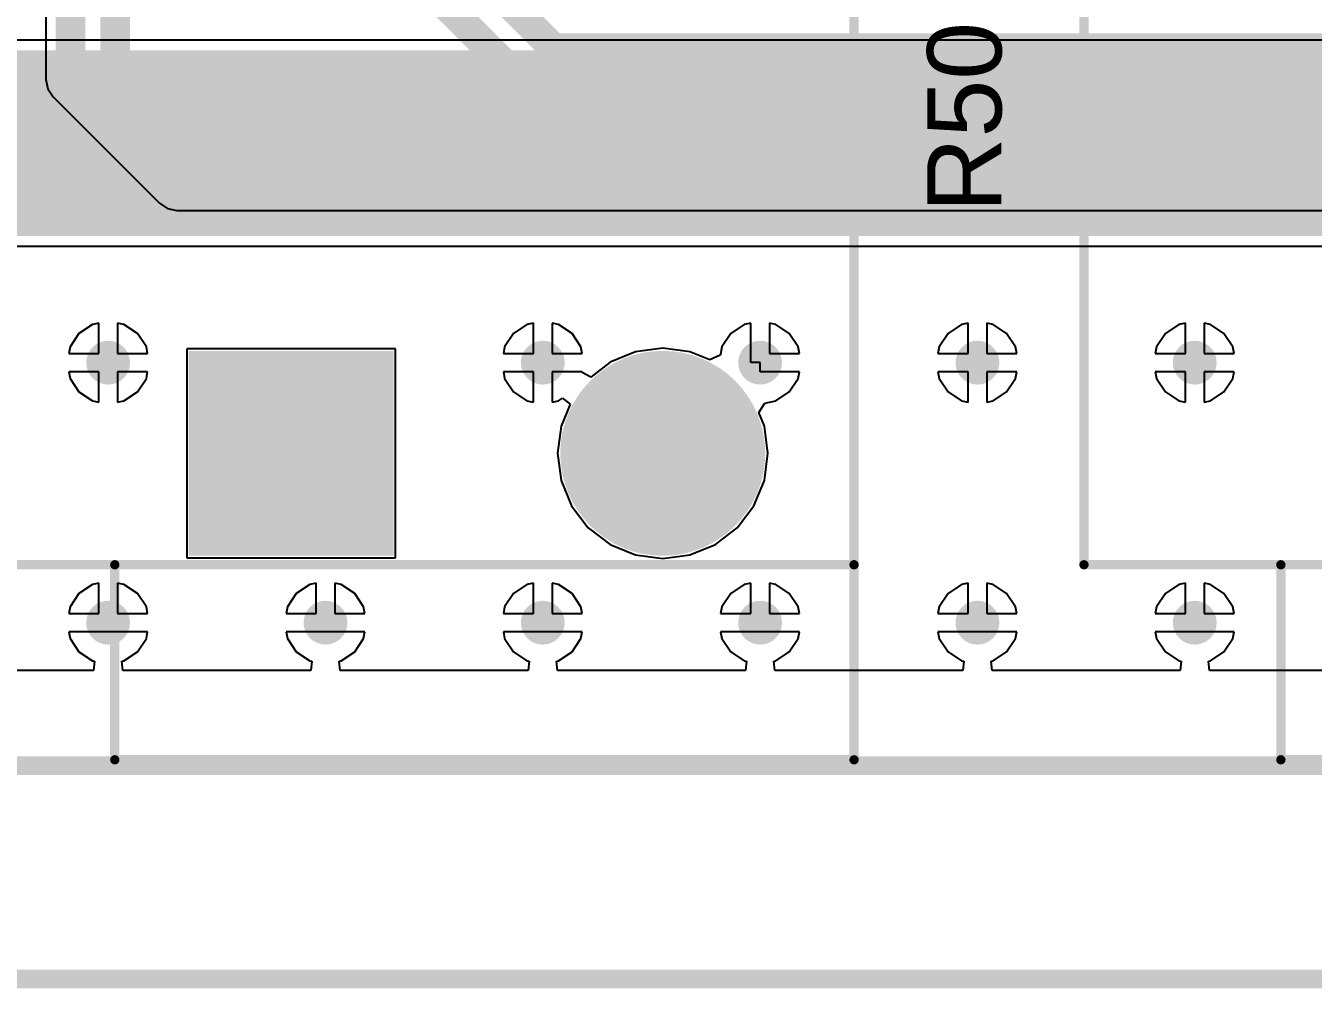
# Model space of a CAD drawing. Header units: millimetres. Extents: x -0.25 to 4.68, y -0.29 to 2.93.
# Drawn here: x 0.91 to 1.603, y -0.237 to 0.281 of the extents above; entities that cross this region are included whole.
import ezdxf

# ---------------------------------------------------------------- set-up
doc = ezdxf.new("R2010")
doc.units = ezdxf.units.MM
doc.header["$MEASUREMENT"] = 0
for name, color, linetype in [('BottomLayer', 5, 'Continuous'), ('BottomSolder', 6, 'Continuous'), ('Mechanical1', 6, 'Continuous'), ('Mechanical2', 216, 'Continuous'), ('MultiLayer', 9, 'Continuous'), ('PadHoleLayer', 156, 'Continuous'), ('TopLayer', 1, 'Continuous'), ('TopOverlay', 2, 'Continuous'), ('TopSolder', 216, 'Continuous'), ('ViaHoleLayer', 16, 'Continuous')]:
    doc.layers.add(name, color=color, linetype=linetype)
doc.styles.add('Arial', font='', dxfattribs={"height": 0.2})
doc.styles.get('Arial').set_extended_font_data('Arial')

# ---------------------------------------------------------------- blocks, each defined once
blk = doc.blocks.new('HA0200500000G_25')
at = {"layer": 'BottomLayer'}
blk.add_hatch(color=5, dxfattribs=at).paths.add_polyline_path([(-0.15118, -0.09882), (-0.04882, -0.09882), (-0.04882, -0.20118), (-0.15118, -0.20118)])
h = blk.add_hatch(color=5, dxfattribs=at)
edge = h.paths.add_edge_path()
edge.add_arc((0.1, -0.15), 0.05118, 0, 360)
at = {"layer": 'BottomSolder'}
blk.add_hatch(color=6, dxfattribs=at).paths.add_polyline_path([(-0.15518, -0.09482), (-0.04482, -0.09482), (-0.04482, -0.20518), (-0.15518, -0.20518)])
h = blk.add_hatch(color=6, dxfattribs=at)
edge = h.paths.add_edge_path()
edge.add_arc((0.1, -0.15), 0.05518, 0, 360)
at = {"layer": 'MultiLayer'}
blk.add_hatch(color=9, dxfattribs=at).paths.add_polyline_path([(-0.15118, -0.09882), (-0.04882, -0.09882), (-0.04882, -0.20118), (-0.15118, -0.20118)])
h = blk.add_hatch(color=9, dxfattribs=at)
edge = h.paths.add_edge_path()
edge.add_arc((0.1, -0.15), 0.05118, 0, 360)
at = {"layer": 'PadHoleLayer'}
h = blk.add_hatch(color=156, dxfattribs=at)
edge = h.paths.add_edge_path()
edge.add_arc((-0.1, -0.15), 0.02559, 0, 360)
h = blk.add_hatch(color=156, dxfattribs=at)
edge = h.paths.add_edge_path()
edge.add_arc((0.1, -0.15), 0.02559, 0, 360)
at = {"layer": 'TopLayer'}
blk.add_hatch(color=1, dxfattribs=at).paths.add_polyline_path([(-0.15118, -0.09882), (-0.04882, -0.09882), (-0.04882, -0.20118), (-0.15118, -0.20118)])
h = blk.add_hatch(color=1, dxfattribs=at)
edge = h.paths.add_edge_path()
edge.add_arc((0.1, -0.15), 0.05118, 0, 360)
at = {"layer": 'TopSolder'}
blk.add_hatch(color=216, dxfattribs=at).paths.add_polyline_path([(-0.15518, -0.09482), (-0.04482, -0.09482), (-0.04482, -0.20518), (-0.15518, -0.20518)])
h = blk.add_hatch(color=216, dxfattribs=at)
edge = h.paths.add_edge_path()
edge.add_arc((0.1, -0.15), 0.05518, 0, 360)
at = {"layer": 'TopOverlay', "const_width": 0.005}
for points in [[(0.203, -0.315), (0.203, 0.212)], [(-0.301, -0.21), (-0.195, -0.21)], [(-0.195, -0.21), (0.203, -0.21)], [(-0.195, -0.315), (-0.195, -0.21)], [(-0.195, -0.315), (0.203, -0.315)]]:
    blk.add_lwpolyline(points, dxfattribs=at)
at = {"layer": 'TopOverlay', "const_width": 0.0025}
for points in [[(-0.19625, -0.21, 1), (-0.19375, -0.21, 1)], [(-0.19625, -0.21, 1), (-0.19375, -0.21, 1)], [(-0.19625, -0.21, 1), (-0.19375, -0.21, 1)], [(0.20175, -0.21, 1), (0.20425, -0.21, 1)], [(-0.19625, -0.315, 1), (-0.19375, -0.315, 1)], [(-0.19625, -0.315, 1), (-0.19375, -0.315, 1)], [(0.20175, -0.315, 1), (0.20425, -0.315, 1)], [(0.20175, -0.315, 1), (0.20425, -0.315, 1)]]:
    blk.add_lwpolyline(points, format="xyb", close=True, dxfattribs=at)
blk = doc.blocks.new('HA0200500000G_26')
at = {"layer": 'TopOverlay', "const_width": 0.005}
for points in [[(-0.301, -0.21), (-0.301, 0.212)], [(-0.301, -0.21), (-0.195, -0.21)], [(-0.195, -0.21), (0.203, -0.21)], [(-0.195, -0.315), (-0.195, -0.21)], [(-0.195, -0.315), (0.203, -0.315)]]:
    blk.add_lwpolyline(points, dxfattribs=at)
at = {"layer": 'TopOverlay', "const_width": 0.0025}
for points in [[(-0.30225, -0.21, 1), (-0.29975, -0.21, 1)], [(-0.30225, -0.21, 1), (-0.29975, -0.21, 1)], [(-0.19625, -0.21, 1), (-0.19375, -0.21, 1)], [(-0.19625, -0.21, 1), (-0.19375, -0.21, 1)], [(-0.19625, -0.21, 1), (-0.19375, -0.21, 1)], [(-0.19625, -0.315, 1), (-0.19375, -0.315, 1)], [(-0.19625, -0.315, 1), (-0.19375, -0.315, 1)]]:
    blk.add_lwpolyline(points, format="xyb", close=True, dxfattribs=at)

msp = doc.modelspace()

# ---------------------------------------------------------------- hatches: boundary and pattern name
at = {"layer": 'BottomLayer'}
h = msp.add_hatch(color=5, dxfattribs=at)
edge = h.paths.add_edge_path()
edge.add_arc((0.95405, 0.09977), 0.01181, 0, 360)
h = msp.add_hatch(color=5, dxfattribs=at)
edge = h.paths.add_edge_path()
edge.add_arc((1.18805, 0.09977), 0.01181, 0, 360)
h = msp.add_hatch(color=5, dxfattribs=at)
edge = h.paths.add_edge_path()
edge.add_arc((1.30505, 0.09977), 0.01181, 0, 360)
h = msp.add_hatch(color=5, dxfattribs=at)
edge = h.paths.add_edge_path()
edge.add_arc((1.42205, 0.09977), 0.01181, 0, 360)
h = msp.add_hatch(color=5, dxfattribs=at)
edge = h.paths.add_edge_path()
edge.add_arc((1.53905, 0.09977), 0.01181, 0, 360)
h = msp.add_hatch(color=5, dxfattribs=at)
edge = h.paths.add_edge_path()
edge.add_arc((0.95405, -0.04023), 0.01181, 0, 360)
h = msp.add_hatch(color=5, dxfattribs=at)
edge = h.paths.add_edge_path()
edge.add_arc((1.07105, -0.04023), 0.01181, 0, 360)
h = msp.add_hatch(color=5, dxfattribs=at)
edge = h.paths.add_edge_path()
edge.add_arc((1.18805, -0.04023), 0.01181, 0, 360)
h = msp.add_hatch(color=5, dxfattribs=at)
edge = h.paths.add_edge_path()
edge.add_arc((1.30505, -0.04023), 0.01181, 0, 360)
h = msp.add_hatch(color=5, dxfattribs=at)
edge = h.paths.add_edge_path()
edge.add_arc((1.42205, -0.04023), 0.01181, 0, 360)
h = msp.add_hatch(color=5, dxfattribs=at)
edge = h.paths.add_edge_path()
edge.add_arc((1.53905, -0.04023), 0.01181, 0, 360)
at = {"layer": 'BottomSolder'}
h = msp.add_hatch(color=6, dxfattribs=at)
edge = h.paths.add_edge_path()
edge.add_arc((0.95405, 0.09977), 0.00591, 0, 360)
h = msp.add_hatch(color=6, dxfattribs=at)
edge = h.paths.add_edge_path()
edge.add_arc((1.18805, 0.09977), 0.00591, 0, 360)
h = msp.add_hatch(color=6, dxfattribs=at)
edge = h.paths.add_edge_path()
edge.add_arc((1.30505, 0.09977), 0.00591, 0, 360)
h = msp.add_hatch(color=6, dxfattribs=at)
edge = h.paths.add_edge_path()
edge.add_arc((1.42205, 0.09977), 0.00591, 0, 360)
h = msp.add_hatch(color=6, dxfattribs=at)
edge = h.paths.add_edge_path()
edge.add_arc((1.53905, 0.09977), 0.00591, 0, 360)
h = msp.add_hatch(color=6, dxfattribs=at)
edge = h.paths.add_edge_path()
edge.add_arc((0.95405, -0.04023), 0.00591, 0, 360)
h = msp.add_hatch(color=6, dxfattribs=at)
edge = h.paths.add_edge_path()
edge.add_arc((1.07105, -0.04023), 0.00591, 0, 360)
h = msp.add_hatch(color=6, dxfattribs=at)
edge = h.paths.add_edge_path()
edge.add_arc((1.18805, -0.04023), 0.00591, 0, 360)
h = msp.add_hatch(color=6, dxfattribs=at)
edge = h.paths.add_edge_path()
edge.add_arc((1.30505, -0.04023), 0.00591, 0, 360)
h = msp.add_hatch(color=6, dxfattribs=at)
edge = h.paths.add_edge_path()
edge.add_arc((1.42205, -0.04023), 0.00591, 0, 360)
h = msp.add_hatch(color=6, dxfattribs=at)
edge = h.paths.add_edge_path()
edge.add_arc((1.53905, -0.04023), 0.00591, 0, 360)
at = {"layer": 'TopLayer'}
h = msp.add_hatch(color=1, dxfattribs=at)
edge = h.paths.add_edge_path()
edge.add_arc((0.95405, 0.09977), 0.01181, 0, 360)
h = msp.add_hatch(color=1, dxfattribs=at)
edge = h.paths.add_edge_path()
edge.add_arc((1.18805, 0.09977), 0.01181, 0, 360)
h = msp.add_hatch(color=1, dxfattribs=at)
edge = h.paths.add_edge_path()
edge.add_arc((1.30505, 0.09977), 0.01181, 0, 360)
h = msp.add_hatch(color=1, dxfattribs=at)
edge = h.paths.add_edge_path()
edge.add_arc((1.42205, 0.09977), 0.01181, 0, 360)
h = msp.add_hatch(color=1, dxfattribs=at)
edge = h.paths.add_edge_path()
edge.add_arc((1.53905, 0.09977), 0.01181, 0, 360)
h = msp.add_hatch(color=1, dxfattribs=at)
edge = h.paths.add_edge_path()
edge.add_arc((0.95405, -0.04023), 0.01181, 0, 360)
h = msp.add_hatch(color=1, dxfattribs=at)
edge = h.paths.add_edge_path()
edge.add_arc((1.07105, -0.04023), 0.01181, 0, 360)
h = msp.add_hatch(color=1, dxfattribs=at)
edge = h.paths.add_edge_path()
edge.add_arc((1.18805, -0.04023), 0.01181, 0, 360)
h = msp.add_hatch(color=1, dxfattribs=at)
edge = h.paths.add_edge_path()
edge.add_arc((1.30505, -0.04023), 0.01181, 0, 360)
h = msp.add_hatch(color=1, dxfattribs=at)
edge = h.paths.add_edge_path()
edge.add_arc((1.42205, -0.04023), 0.01181, 0, 360)
h = msp.add_hatch(color=1, dxfattribs=at)
edge = h.paths.add_edge_path()
edge.add_arc((1.53905, -0.04023), 0.01181, 0, 360)
at = {"layer": 'TopSolder'}
h = msp.add_hatch(color=216, dxfattribs=at)
edge = h.paths.add_edge_path()
edge.add_arc((0.95405, 0.09977), 0.00591, 0, 360)
h = msp.add_hatch(color=216, dxfattribs=at)
edge = h.paths.add_edge_path()
edge.add_arc((1.18805, 0.09977), 0.00591, 0, 360)
h = msp.add_hatch(color=216, dxfattribs=at)
edge = h.paths.add_edge_path()
edge.add_arc((1.30505, 0.09977), 0.00591, 0, 360)
h = msp.add_hatch(color=216, dxfattribs=at)
edge = h.paths.add_edge_path()
edge.add_arc((1.42205, 0.09977), 0.00591, 0, 360)
h = msp.add_hatch(color=216, dxfattribs=at)
edge = h.paths.add_edge_path()
edge.add_arc((1.53905, 0.09977), 0.00591, 0, 360)
h = msp.add_hatch(color=216, dxfattribs=at)
edge = h.paths.add_edge_path()
edge.add_arc((0.95405, -0.04023), 0.00591, 0, 360)
h = msp.add_hatch(color=216, dxfattribs=at)
edge = h.paths.add_edge_path()
edge.add_arc((1.07105, -0.04023), 0.00591, 0, 360)
h = msp.add_hatch(color=216, dxfattribs=at)
edge = h.paths.add_edge_path()
edge.add_arc((1.18805, -0.04023), 0.00591, 0, 360)
h = msp.add_hatch(color=216, dxfattribs=at)
edge = h.paths.add_edge_path()
edge.add_arc((1.30505, -0.04023), 0.00591, 0, 360)
h = msp.add_hatch(color=216, dxfattribs=at)
edge = h.paths.add_edge_path()
edge.add_arc((1.42205, -0.04023), 0.00591, 0, 360)
h = msp.add_hatch(color=216, dxfattribs=at)
edge = h.paths.add_edge_path()
edge.add_arc((1.53905, -0.04023), 0.00591, 0, 360)
at = {"layer": 'ViaHoleLayer'}
h = msp.add_hatch(color=16, dxfattribs=at)
edge = h.paths.add_edge_path()
edge.add_arc((0.95405, 0.09977), 0.00591, 0, 360)
h = msp.add_hatch(color=16, dxfattribs=at)
edge = h.paths.add_edge_path()
edge.add_arc((1.18805, 0.09977), 0.00591, 0, 360)
h = msp.add_hatch(color=16, dxfattribs=at)
edge = h.paths.add_edge_path()
edge.add_arc((1.30505, 0.09977), 0.00591, 0, 360)
h = msp.add_hatch(color=16, dxfattribs=at)
edge = h.paths.add_edge_path()
edge.add_arc((1.42205, 0.09977), 0.00591, 0, 360)
h = msp.add_hatch(color=16, dxfattribs=at)
edge = h.paths.add_edge_path()
edge.add_arc((1.53905, 0.09977), 0.00591, 0, 360)
h = msp.add_hatch(color=16, dxfattribs=at)
edge = h.paths.add_edge_path()
edge.add_arc((0.95405, -0.04023), 0.00591, 0, 360)
h = msp.add_hatch(color=16, dxfattribs=at)
edge = h.paths.add_edge_path()
edge.add_arc((1.07105, -0.04023), 0.00591, 0, 360)
h = msp.add_hatch(color=16, dxfattribs=at)
edge = h.paths.add_edge_path()
edge.add_arc((1.18805, -0.04023), 0.00591, 0, 360)
h = msp.add_hatch(color=16, dxfattribs=at)
edge = h.paths.add_edge_path()
edge.add_arc((1.30505, -0.04023), 0.00591, 0, 360)
h = msp.add_hatch(color=16, dxfattribs=at)
edge = h.paths.add_edge_path()
edge.add_arc((1.42205, -0.04023), 0.00591, 0, 360)
h = msp.add_hatch(color=16, dxfattribs=at)
edge = h.paths.add_edge_path()
edge.add_arc((1.53905, -0.04023), 0.00591, 0, 360)

# ---------------------------------------------------------------- linework, layer by layer
at = {"layer": 'BottomLayer'}
for p, q in [((0.92057, 0.37689), (0.92057, 0.25218)), ((0.92057, 0.25218), (0.92158, 0.24711)), ((0.92158, 0.24711), (0.92445, 0.2428)), ((0.92445, 0.2428), (0.98168, 0.18558)), ((0.98168, 0.18558), (0.98598, 0.1827)), ((0.98598, 0.1827), (0.99105, 0.18169)), ((0.99105, 0.18169), (3.31382, 0.18169)), ((0.94554, 0.12032), (0.93833, 0.1155)), ((0.94905, 0.12101), (0.94554, 0.12032)), ((0.94905, 0.10477), (0.94905, 0.12101)), ((0.96256, 0.12032), (0.95905, 0.12101)), ((0.95905, 0.12101), (0.95905, 0.10477)), ((0.96978, 0.1155), (0.96256, 0.12032)), ((1.17954, 0.12032), (1.17233, 0.1155)), ((1.18305, 0.12101), (1.17954, 0.12032)), ((1.18305, 0.10477), (1.18305, 0.12101)), ((1.19656, 0.12032), (1.19305, 0.12101)), ((1.19305, 0.12101), (1.19305, 0.10477)), ((1.20378, 0.1155), (1.19656, 0.12032)), ((1.29654, 0.12032), (1.28933, 0.1155)), ((1.30005, 0.12101), (1.29654, 0.12032)), ((1.30005, 0.09977), (1.30005, 0.12101)), ((1.31356, 0.12032), (1.31005, 0.12101)), ((1.31005, 0.12101), (1.31005, 0.10477)), ((1.32078, 0.1155), (1.31356, 0.12032)), ((1.41354, 0.12032), (1.40633, 0.1155)), ((1.41705, 0.12101), (1.41354, 0.12032)), ((1.41705, 0.10477), (1.41705, 0.12101)), ((1.43056, 0.12032), (1.42705, 0.12101)), ((1.42705, 0.12101), (1.42705, 0.10477)), ((1.43778, 0.1155), (1.43056, 0.12032)), ((1.53054, 0.12032), (1.52333, 0.1155)), ((1.53405, 0.12101), (1.53054, 0.12032)), ((1.53405, 0.10477), (1.53405, 0.12101)), ((1.54756, 0.12032), (1.54405, 0.12101)), ((1.54405, 0.12101), (1.54405, 0.10477)), ((1.55478, 0.1155), (1.54756, 0.12032)), ((0.93833, 0.1155), (0.93351, 0.10828)), ((0.9746, 0.10828), (0.96978, 0.1155)), ((1.17233, 0.1155), (1.16751, 0.10828)), ((1.2086, 0.10828), (1.20378, 0.1155)), ((1.28933, 0.1155), (1.28451, 0.10828)), ((1.3256, 0.10828), (1.32078, 0.1155)), ((1.40633, 0.1155), (1.40151, 0.10828)), ((1.4426, 0.10828), (1.43778, 0.1155)), ((1.52333, 0.1155), (1.51851, 0.10828)), ((1.5596, 0.10828), (1.55478, 0.1155)), ((0.93351, 0.10828), (0.93281, 0.10477)), ((0.93281, 0.10477), (0.94905, 0.10477)), ((0.95905, 0.10477), (0.9753, 0.10477)), ((0.9753, 0.10477), (0.9746, 0.10828)), ((1.1088, 0.10713), (0.99644, 0.10713)), ((0.99644, 0.10713), (0.99644, -0.00523)), ((1.1088, -0.00523), (1.1088, 0.10713)), ((1.16751, 0.10828), (1.16681, 0.10477)), ((1.16681, 0.10477), (1.18305, 0.10477)), ((1.19305, 0.10477), (1.2093, 0.10477)), ((1.2093, 0.10477), (1.2086, 0.10828)), ((1.23796, 0.10568), (1.22429, 0.10002)), ((1.25262, 0.10761), (1.23796, 0.10568)), ((1.26729, 0.10568), (1.25262, 0.10761)), ((1.27801, 0.10124), (1.26729, 0.10568)), ((1.28367, 0.10408), (1.2835, 0.10381)), ((1.28451, 0.10828), (1.28367, 0.10408)), ((1.31005, 0.10477), (1.3263, 0.10477)), ((1.3263, 0.10477), (1.3256, 0.10828)), ((1.40151, 0.10828), (1.40081, 0.10477)), ((1.40081, 0.10477), (1.41705, 0.10477)), ((1.42705, 0.10477), (1.4433, 0.10477)), ((1.4433, 0.10477), (1.4426, 0.10828)), ((1.51851, 0.10828), (1.51781, 0.10477)), ((1.51781, 0.10477), (1.53405, 0.10477)), ((1.54405, 0.10477), (1.5603, 0.10477)), ((1.5603, 0.10477), (1.5596, 0.10828)), ((1.22429, 0.10002), (1.21385, 0.09201)), ((1.2835, 0.10381), (1.27801, 0.10124)), ((1.30505, 0.09977), (1.30005, 0.09977)), ((1.30505, 0.09477), (1.30505, 0.09977)), ((0.94905, 0.09477), (0.93281, 0.09477)), ((0.93281, 0.09477), (0.93351, 0.09126)), ((0.93351, 0.09126), (0.93833, 0.08405)), ((0.94905, 0.07853), (0.94905, 0.09477)), ((0.9753, 0.09477), (0.95905, 0.09477)), ((0.95905, 0.09477), (0.95905, 0.07853)), ((0.96978, 0.08405), (0.9746, 0.09126)), ((0.9746, 0.09126), (0.9753, 0.09477)), ((1.18305, 0.09477), (1.16681, 0.09477)), ((1.16681, 0.09477), (1.16751, 0.09126)), ((1.16751, 0.09126), (1.17233, 0.08405)), ((1.18305, 0.07853), (1.18305, 0.09477)), ((1.2093, 0.09477), (1.19305, 0.09477)), ((1.19305, 0.09477), (1.19305, 0.07853)), ((1.20925, 0.09454), (1.2093, 0.09477)), ((1.21385, 0.09201), (1.20925, 0.09454)), ((1.3263, 0.09477), (1.30505, 0.09477)), ((1.32078, 0.08405), (1.3256, 0.09126)), ((1.3256, 0.09126), (1.3263, 0.09477)), ((1.41705, 0.09477), (1.40081, 0.09477)), ((1.40081, 0.09477), (1.40151, 0.09126)), ((1.40151, 0.09126), (1.40633, 0.08405)), ((1.41705, 0.07853), (1.41705, 0.09477)), ((1.4433, 0.09477), (1.42705, 0.09477)), ((1.42705, 0.09477), (1.42705, 0.07853)), ((1.43778, 0.08405), (1.4426, 0.09126)), ((1.4426, 0.09126), (1.4433, 0.09477)), ((1.53405, 0.09477), (1.51781, 0.09477)), ((1.51781, 0.09477), (1.51851, 0.09126)), ((1.51851, 0.09126), (1.52333, 0.08405)), ((1.53405, 0.07853), (1.53405, 0.09477)), ((1.5603, 0.09477), (1.54405, 0.09477)), ((1.54405, 0.09477), (1.54405, 0.07853)), ((1.55478, 0.08405), (1.5596, 0.09126)), ((1.5596, 0.09126), (1.5603, 0.09477)), ((0.93833, 0.08405), (0.94554, 0.07923)), ((0.96256, 0.07923), (0.96978, 0.08405)), ((1.17233, 0.08405), (1.17954, 0.07923)), ((1.31356, 0.07923), (1.32078, 0.08405)), ((1.40633, 0.08405), (1.41354, 0.07923)), ((1.43056, 0.07923), (1.43778, 0.08405)), ((1.52333, 0.08405), (1.53054, 0.07923)), ((1.54756, 0.07923), (1.55478, 0.08405)), ((0.94554, 0.07923), (0.94905, 0.07853)), ((0.95905, 0.07853), (0.96256, 0.07923)), ((1.17954, 0.07923), (1.18305, 0.07853)), ((1.19305, 0.07853), (1.19656, 0.07923)), ((1.19656, 0.07923), (1.19871, 0.08066)), ((1.20275, 0.07734), (1.19789, 0.06561)), ((1.19871, 0.08066), (1.20275, 0.07734)), ((1.30431, 0.07297), (1.30762, 0.07804)), ((1.30762, 0.07804), (1.31356, 0.07923)), ((1.41354, 0.07923), (1.41705, 0.07853)), ((1.42705, 0.07853), (1.43056, 0.07923)), ((1.53054, 0.07923), (1.53405, 0.07853)), ((1.54405, 0.07853), (1.54756, 0.07923)), ((1.30736, 0.06561), (1.30431, 0.07297)), ((1.19789, 0.06561), (1.19596, 0.05095)), ((1.30929, 0.05095), (1.30736, 0.06561)), ((1.19596, 0.05095), (1.19789, 0.03628)), ((1.30736, 0.03628), (1.30929, 0.05095)), ((1.19789, 0.03628), (1.20355, 0.02262)), ((1.3017, 0.02262), (1.30736, 0.03628)), ((1.20355, 0.02262), (1.21255, 0.01088)), ((1.29269, 0.01088), (1.3017, 0.02262)), ((1.21255, 0.01088), (1.22429, 0.00187)), ((1.28096, 0.00187), (1.29269, 0.01088)), ((1.22429, 0.00187), (1.23796, -0.00379)), ((1.26729, -0.00379), (1.28096, 0.00187)), ((0.99644, -0.00523), (1.1088, -0.00523)), ((1.23796, -0.00379), (1.25262, -0.00572)), ((1.25262, -0.00572), (1.26729, -0.00379)), ((0.94554, -0.01968), (0.93833, -0.0245)), ((0.94905, -0.01899), (0.94554, -0.01968)), ((0.94905, -0.03523), (0.94905, -0.01899)), ((0.96256, -0.01968), (0.95905, -0.01899)), ((0.95905, -0.01899), (0.95905, -0.03523)), ((0.96978, -0.0245), (0.96256, -0.01968)), ((1.06254, -0.01968), (1.05533, -0.0245)), ((1.06605, -0.01899), (1.06254, -0.01968)), ((1.06605, -0.03523), (1.06605, -0.01899)), ((1.07956, -0.01968), (1.07605, -0.01899)), ((1.07605, -0.01899), (1.07605, -0.03523)), ((1.08678, -0.0245), (1.07956, -0.01968)), ((1.17954, -0.01968), (1.17233, -0.0245)), ((1.18305, -0.01899), (1.17954, -0.01968)), ((1.18305, -0.03523), (1.18305, -0.01899)), ((1.19656, -0.01968), (1.19305, -0.01899)), ((1.19305, -0.01899), (1.19305, -0.03523)), ((1.20378, -0.0245), (1.19656, -0.01968)), ((1.29654, -0.01968), (1.28933, -0.0245)), ((1.30005, -0.01899), (1.29654, -0.01968)), ((1.30005, -0.03523), (1.30005, -0.01899)), ((1.31356, -0.01968), (1.31005, -0.01899)), ((1.31005, -0.01899), (1.31005, -0.03523)), ((1.32078, -0.0245), (1.31356, -0.01968)), ((1.41354, -0.01968), (1.40633, -0.0245)), ((1.41705, -0.01899), (1.41354, -0.01968)), ((1.41705, -0.03523), (1.41705, -0.01899)), ((1.43056, -0.01968), (1.42705, -0.01899)), ((1.42705, -0.01899), (1.42705, -0.03523)), ((1.43778, -0.0245), (1.43056, -0.01968)), ((1.53054, -0.01968), (1.52333, -0.0245)), ((1.53405, -0.01899), (1.53054, -0.01968)), ((1.53405, -0.03523), (1.53405, -0.01899)), ((1.54756, -0.01968), (1.54405, -0.01899)), ((1.54405, -0.01899), (1.54405, -0.03523)), ((1.55478, -0.0245), (1.54756, -0.01968)), ((0.93833, -0.0245), (0.93351, -0.03172)), ((0.9746, -0.03172), (0.96978, -0.0245)), ((1.05533, -0.0245), (1.05051, -0.03172)), ((1.0916, -0.03172), (1.08678, -0.0245)), ((1.17233, -0.0245), (1.16751, -0.03172)), ((1.2086, -0.03172), (1.20378, -0.0245)), ((1.28933, -0.0245), (1.28451, -0.03172)), ((1.3256, -0.03172), (1.32078, -0.0245)), ((1.40633, -0.0245), (1.40151, -0.03172)), ((1.4426, -0.03172), (1.43778, -0.0245)), ((1.52333, -0.0245), (1.51851, -0.03172)), ((1.5596, -0.03172), (1.55478, -0.0245)), ((0.93351, -0.03172), (0.93281, -0.03523)), ((0.9753, -0.03523), (0.9746, -0.03172)), ((1.05051, -0.03172), (1.04981, -0.03523)), ((1.0923, -0.03523), (1.0916, -0.03172)), ((1.16751, -0.03172), (1.16681, -0.03523)), ((1.2093, -0.03523), (1.2086, -0.03172)), ((1.28451, -0.03172), (1.28381, -0.03523)), ((1.3263, -0.03523), (1.3256, -0.03172)), ((1.40151, -0.03172), (1.40081, -0.03523)), ((1.4433, -0.03523), (1.4426, -0.03172)), ((1.51851, -0.03172), (1.51781, -0.03523)), ((1.5603, -0.03523), (1.5596, -0.03172)), ((0.93281, -0.03523), (0.94905, -0.03523)), ((0.95905, -0.03523), (0.9753, -0.03523)), ((1.04981, -0.03523), (1.06605, -0.03523)), ((1.07605, -0.03523), (1.0923, -0.03523)), ((1.16681, -0.03523), (1.18305, -0.03523)), ((1.19305, -0.03523), (1.2093, -0.03523)), ((1.28381, -0.03523), (1.30005, -0.03523)), ((1.31005, -0.03523), (1.3263, -0.03523)), ((1.40081, -0.03523), (1.41705, -0.03523)), ((1.42705, -0.03523), (1.4433, -0.03523)), ((1.51781, -0.03523), (1.53405, -0.03523)), ((1.54405, -0.03523), (1.5603, -0.03523)), ((0.9753, -0.04523), (0.93281, -0.04523)), ((0.93281, -0.04523), (0.93351, -0.04874)), ((0.9746, -0.04874), (0.9753, -0.04523)), ((1.0923, -0.04523), (1.04981, -0.04523)), ((1.04981, -0.04523), (1.05051, -0.04874)), ((1.0916, -0.04874), (1.0923, -0.04523)), ((1.2093, -0.04523), (1.16681, -0.04523)), ((1.16681, -0.04523), (1.16751, -0.04874)), ((1.2086, -0.04874), (1.2093, -0.04523)), ((1.3263, -0.04523), (1.28381, -0.04523)), ((1.28381, -0.04523), (1.28451, -0.04874)), ((1.3256, -0.04874), (1.3263, -0.04523)), ((1.4433, -0.04523), (1.40081, -0.04523)), ((1.40081, -0.04523), (1.40151, -0.04874)), ((1.4426, -0.04874), (1.4433, -0.04523)), ((1.5603, -0.04523), (1.51781, -0.04523)), ((1.51781, -0.04523), (1.51851, -0.04874)), ((1.5596, -0.04874), (1.5603, -0.04523)), ((0.93351, -0.04874), (0.93833, -0.05595)), ((0.96978, -0.05595), (0.9746, -0.04874)), ((1.05051, -0.04874), (1.05533, -0.05595)), ((1.08678, -0.05595), (1.0916, -0.04874)), ((1.16751, -0.04874), (1.17233, -0.05595)), ((1.20378, -0.05595), (1.2086, -0.04874)), ((1.28451, -0.04874), (1.28933, -0.05595)), ((1.32078, -0.05595), (1.3256, -0.04874)), ((1.40151, -0.04874), (1.40633, -0.05595)), ((1.43778, -0.05595), (1.4426, -0.04874)), ((1.51851, -0.04874), (1.52333, -0.05595)), ((1.55478, -0.05595), (1.5596, -0.04874)), ((0.93833, -0.05595), (0.94554, -0.06077)), ((0.94554, -0.06077), (0.94668, -0.061)), ((0.94668, -0.061), (0.94619, -0.066)), ((0.96143, -0.061), (0.96256, -0.06077)), ((0.96192, -0.066), (0.96143, -0.061)), ((0.96256, -0.06077), (0.96978, -0.05595)), ((1.05533, -0.05595), (1.06254, -0.06077)), ((1.06254, -0.06077), (1.06368, -0.061)), ((1.06368, -0.061), (1.06319, -0.066)), ((1.07843, -0.061), (1.07956, -0.06077)), ((1.07892, -0.066), (1.07843, -0.061)), ((1.07956, -0.06077), (1.08678, -0.05595)), ((1.17233, -0.05595), (1.17954, -0.06077)), ((1.17954, -0.06077), (1.18068, -0.061)), ((1.18068, -0.061), (1.18019, -0.066)), ((1.19543, -0.061), (1.19656, -0.06077)), ((1.19592, -0.066), (1.19543, -0.061)), ((1.19656, -0.06077), (1.20378, -0.05595)), ((1.28933, -0.05595), (1.29654, -0.06077)), ((1.29654, -0.06077), (1.29768, -0.061)), ((1.29768, -0.061), (1.29719, -0.066)), ((1.31243, -0.061), (1.31356, -0.06077)), ((1.31292, -0.066), (1.31243, -0.061)), ((1.31356, -0.06077), (1.32078, -0.05595)), ((1.40633, -0.05595), (1.41354, -0.06077)), ((1.41354, -0.06077), (1.41468, -0.061)), ((1.41468, -0.061), (1.41419, -0.066)), ((1.42943, -0.061), (1.43056, -0.06077)), ((1.42992, -0.066), (1.42943, -0.061)), ((1.43056, -0.06077), (1.43778, -0.05595)), ((1.52333, -0.05595), (1.53054, -0.06077)), ((1.53054, -0.06077), (1.53168, -0.061)), ((1.53168, -0.061), (1.53119, -0.066)), ((1.54643, -0.061), (1.54756, -0.06077)), ((1.54692, -0.066), (1.54643, -0.061)), ((1.54756, -0.06077), (1.55478, -0.05595)), ((0.94619, -0.066), (0.84492, -0.066)), ((1.06319, -0.066), (0.96192, -0.066)), ((1.18019, -0.066), (1.07892, -0.066)), ((1.29719, -0.066), (1.19592, -0.066)), ((1.41419, -0.066), (1.31292, -0.066)), ((1.53119, -0.066), (1.42992, -0.066)), ((1.64819, -0.066), (1.54692, -0.066))]:
    msp.add_line(p, q, dxfattribs=at)
at = {"layer": 'BottomLayer', "const_width": 0.016}
for points in [[(0.93382, 0.25218), (0.93382, 0.37689)], [(0.95782, 0.26318), (0.95782, 0.36695)], [(1.122, 0.341), (1.194, 0.269)], [(1.12946, 0.29846), (1.18491, 0.243)], [(0.95782, 0.26318), (1.00205, 0.21895)], [(1.194, 0.269), (3.19687, 0.269)], [(0.93382, 0.25218), (0.99105, 0.19495)], [(1.18491, 0.243), (3.21687, 0.243)], [(1.00205, 0.21895), (3.29795, 0.21895)], [(0.99105, 0.19495), (3.31382, 0.19495)]]:
    msp.add_lwpolyline(points, dxfattribs=at)
at = {"layer": 'BottomLayer', "const_width": 0.008}
for points in [[(0.95382, 0.26318, 1), (0.96182, 0.26318, 1)], [(0.95382, 0.26318, 1), (0.96182, 0.26318, 1)], [(1.19, 0.269, 1), (1.198, 0.269, 1)], [(1.19, 0.269, 1), (1.198, 0.269, 1)], [(0.92982, 0.25218, 1), (0.93782, 0.25218, 1)], [(0.92982, 0.25218, 1), (0.93782, 0.25218, 1)], [(1.18091, 0.243, 1), (1.18891, 0.243, 1)], [(1.18091, 0.243, 1), (1.18891, 0.243, 1)], [(0.99805, 0.21895, 1), (1.00605, 0.21895, 1)], [(0.99805, 0.21895, 1), (1.00605, 0.21895, 1)], [(0.98705, 0.19495, 1), (0.99505, 0.19495, 1)], [(0.98705, 0.19495, 1), (0.99505, 0.19495, 1)]]:
    msp.add_lwpolyline(points, format="xyb", close=True, dxfattribs=at)
at = {"layer": 'Mechanical1', "const_width": 0.01}
msp.add_lwpolyline([(-0.13518, -0.23205), (1.93911, -0.23205)], dxfattribs=at)
at = {"layer": 'Mechanical2', "const_width": 0.01}
msp.add_lwpolyline([(-0.13518, -0.11718), (4.60723, -0.11718)], dxfattribs=at)
at = {"layer": 'TopLayer'}
for p, q in [((4.43659, 0.27342), (0.5878, 0.27342)), ((0.56482, 0.16247), (4.43705, 0.16247)), ((0.94554, 0.12032), (0.93833, 0.1155)), ((0.94905, 0.12101), (0.94554, 0.12032)), ((0.94905, 0.10477), (0.94905, 0.12101)), ((0.96256, 0.12032), (0.95905, 0.12101)), ((0.95905, 0.12101), (0.95905, 0.10477)), ((0.96978, 0.1155), (0.96256, 0.12032)), ((1.17954, 0.12032), (1.17233, 0.1155)), ((1.18305, 0.12101), (1.17954, 0.12032)), ((1.18305, 0.10477), (1.18305, 0.12101)), ((1.19656, 0.12032), (1.19305, 0.12101)), ((1.19305, 0.12101), (1.19305, 0.10477)), ((1.20378, 0.1155), (1.19656, 0.12032)), ((1.29654, 0.12032), (1.28933, 0.1155)), ((1.30005, 0.12101), (1.29654, 0.12032)), ((1.30005, 0.09977), (1.30005, 0.12101)), ((1.31356, 0.12032), (1.31005, 0.12101)), ((1.31005, 0.12101), (1.31005, 0.10477)), ((1.32078, 0.1155), (1.31356, 0.12032)), ((1.41354, 0.12032), (1.40633, 0.1155)), ((1.41705, 0.12101), (1.41354, 0.12032)), ((1.41705, 0.10477), (1.41705, 0.12101)), ((1.43056, 0.12032), (1.42705, 0.12101)), ((1.42705, 0.12101), (1.42705, 0.10477)), ((1.43778, 0.1155), (1.43056, 0.12032)), ((1.53054, 0.12032), (1.52333, 0.1155)), ((1.53405, 0.12101), (1.53054, 0.12032)), ((1.53405, 0.10477), (1.53405, 0.12101)), ((1.54756, 0.12032), (1.54405, 0.12101)), ((1.54405, 0.12101), (1.54405, 0.10477)), ((1.55478, 0.1155), (1.54756, 0.12032)), ((0.93833, 0.1155), (0.93351, 0.10828)), ((0.9746, 0.10828), (0.96978, 0.1155)), ((1.17233, 0.1155), (1.16751, 0.10828)), ((1.2086, 0.10828), (1.20378, 0.1155)), ((1.28933, 0.1155), (1.28451, 0.10828)), ((1.3256, 0.10828), (1.32078, 0.1155)), ((1.40633, 0.1155), (1.40151, 0.10828)), ((1.4426, 0.10828), (1.43778, 0.1155)), ((1.52333, 0.1155), (1.51851, 0.10828)), ((1.5596, 0.10828), (1.55478, 0.1155)), ((0.93351, 0.10828), (0.93281, 0.10477)), ((0.93281, 0.10477), (0.94905, 0.10477)), ((0.95905, 0.10477), (0.9753, 0.10477)), ((0.9753, 0.10477), (0.9746, 0.10828)), ((1.1088, 0.10713), (0.99644, 0.10713)), ((0.99644, 0.10713), (0.99644, -0.00523)), ((1.1088, -0.00523), (1.1088, 0.10713)), ((1.16751, 0.10828), (1.16681, 0.10477)), ((1.16681, 0.10477), (1.18305, 0.10477)), ((1.19305, 0.10477), (1.2093, 0.10477)), ((1.2093, 0.10477), (1.2086, 0.10828)), ((1.23796, 0.10568), (1.22429, 0.10002)), ((1.25262, 0.10761), (1.23796, 0.10568)), ((1.26729, 0.10568), (1.25262, 0.10761)), ((1.27801, 0.10124), (1.26729, 0.10568)), ((1.28367, 0.10408), (1.2835, 0.10381)), ((1.28451, 0.10828), (1.28367, 0.10408)), ((1.31005, 0.10477), (1.3263, 0.10477)), ((1.3263, 0.10477), (1.3256, 0.10828)), ((1.40151, 0.10828), (1.40081, 0.10477)), ((1.40081, 0.10477), (1.41705, 0.10477)), ((1.42705, 0.10477), (1.4433, 0.10477)), ((1.4433, 0.10477), (1.4426, 0.10828)), ((1.51851, 0.10828), (1.51781, 0.10477)), ((1.51781, 0.10477), (1.53405, 0.10477)), ((1.54405, 0.10477), (1.5603, 0.10477)), ((1.5603, 0.10477), (1.5596, 0.10828)), ((1.22429, 0.10002), (1.21385, 0.09201)), ((1.2835, 0.10381), (1.27801, 0.10124)), ((1.30505, 0.09977), (1.30005, 0.09977)), ((1.30505, 0.09477), (1.30505, 0.09977)), ((0.94905, 0.09477), (0.93281, 0.09477)), ((0.93281, 0.09477), (0.93351, 0.09126)), ((0.93351, 0.09126), (0.93833, 0.08405)), ((0.94905, 0.07853), (0.94905, 0.09477)), ((0.9753, 0.09477), (0.95905, 0.09477)), ((0.95905, 0.09477), (0.95905, 0.07853)), ((0.96978, 0.08405), (0.9746, 0.09126)), ((0.9746, 0.09126), (0.9753, 0.09477)), ((1.18305, 0.09477), (1.16681, 0.09477)), ((1.16681, 0.09477), (1.16751, 0.09126)), ((1.16751, 0.09126), (1.17233, 0.08405)), ((1.18305, 0.07853), (1.18305, 0.09477)), ((1.2093, 0.09477), (1.19305, 0.09477)), ((1.19305, 0.09477), (1.19305, 0.07853)), ((1.20925, 0.09454), (1.2093, 0.09477)), ((1.21385, 0.09201), (1.20925, 0.09454)), ((1.3263, 0.09477), (1.30505, 0.09477)), ((1.32078, 0.08405), (1.3256, 0.09126)), ((1.3256, 0.09126), (1.3263, 0.09477)), ((1.41705, 0.09477), (1.40081, 0.09477)), ((1.40081, 0.09477), (1.40151, 0.09126)), ((1.40151, 0.09126), (1.40633, 0.08405)), ((1.41705, 0.07853), (1.41705, 0.09477)), ((1.4433, 0.09477), (1.42705, 0.09477)), ((1.42705, 0.09477), (1.42705, 0.07853)), ((1.43778, 0.08405), (1.4426, 0.09126)), ((1.4426, 0.09126), (1.4433, 0.09477)), ((1.53405, 0.09477), (1.51781, 0.09477)), ((1.51781, 0.09477), (1.51851, 0.09126)), ((1.51851, 0.09126), (1.52333, 0.08405)), ((1.53405, 0.07853), (1.53405, 0.09477)), ((1.5603, 0.09477), (1.54405, 0.09477)), ((1.54405, 0.09477), (1.54405, 0.07853)), ((1.55478, 0.08405), (1.5596, 0.09126)), ((1.5596, 0.09126), (1.5603, 0.09477)), ((0.93833, 0.08405), (0.94554, 0.07923)), ((0.96256, 0.07923), (0.96978, 0.08405)), ((1.17233, 0.08405), (1.17954, 0.07923)), ((1.31356, 0.07923), (1.32078, 0.08405)), ((1.40633, 0.08405), (1.41354, 0.07923)), ((1.43056, 0.07923), (1.43778, 0.08405)), ((1.52333, 0.08405), (1.53054, 0.07923)), ((1.54756, 0.07923), (1.55478, 0.08405)), ((0.94554, 0.07923), (0.94905, 0.07853)), ((0.95905, 0.07853), (0.96256, 0.07923)), ((1.17954, 0.07923), (1.18305, 0.07853)), ((1.19305, 0.07853), (1.19656, 0.07923)), ((1.19656, 0.07923), (1.19871, 0.08066)), ((1.20275, 0.07734), (1.19789, 0.06561)), ((1.19871, 0.08066), (1.20275, 0.07734)), ((1.30431, 0.07297), (1.30762, 0.07804)), ((1.30762, 0.07804), (1.31356, 0.07923)), ((1.41354, 0.07923), (1.41705, 0.07853)), ((1.42705, 0.07853), (1.43056, 0.07923)), ((1.53054, 0.07923), (1.53405, 0.07853)), ((1.54405, 0.07853), (1.54756, 0.07923)), ((1.30736, 0.06561), (1.30431, 0.07297)), ((1.19789, 0.06561), (1.19596, 0.05095)), ((1.30929, 0.05095), (1.30736, 0.06561)), ((1.19596, 0.05095), (1.19789, 0.03628)), ((1.30736, 0.03628), (1.30929, 0.05095)), ((1.19789, 0.03628), (1.20355, 0.02262)), ((1.3017, 0.02262), (1.30736, 0.03628)), ((1.20355, 0.02262), (1.21255, 0.01088)), ((1.29269, 0.01088), (1.3017, 0.02262)), ((1.21255, 0.01088), (1.22429, 0.00187)), ((1.28096, 0.00187), (1.29269, 0.01088)), ((1.22429, 0.00187), (1.23796, -0.00379)), ((1.26729, -0.00379), (1.28096, 0.00187)), ((0.99644, -0.00523), (1.1088, -0.00523)), ((1.23796, -0.00379), (1.25262, -0.00572)), ((1.25262, -0.00572), (1.26729, -0.00379)), ((0.94554, -0.01968), (0.93833, -0.0245)), ((0.94905, -0.01899), (0.94554, -0.01968)), ((0.94905, -0.03523), (0.94905, -0.01899)), ((0.96256, -0.01968), (0.95905, -0.01899)), ((0.95905, -0.01899), (0.95905, -0.03523)), ((0.96978, -0.0245), (0.96256, -0.01968)), ((1.06254, -0.01968), (1.05533, -0.0245)), ((1.06605, -0.01899), (1.06254, -0.01968)), ((1.06605, -0.03523), (1.06605, -0.01899)), ((1.07956, -0.01968), (1.07605, -0.01899)), ((1.07605, -0.01899), (1.07605, -0.03523)), ((1.08678, -0.0245), (1.07956, -0.01968)), ((1.17954, -0.01968), (1.17233, -0.0245)), ((1.18305, -0.01899), (1.17954, -0.01968)), ((1.18305, -0.03523), (1.18305, -0.01899)), ((1.19656, -0.01968), (1.19305, -0.01899)), ((1.19305, -0.01899), (1.19305, -0.03523)), ((1.20378, -0.0245), (1.19656, -0.01968)), ((1.29654, -0.01968), (1.28933, -0.0245)), ((1.30005, -0.01899), (1.29654, -0.01968)), ((1.30005, -0.03523), (1.30005, -0.01899)), ((1.31356, -0.01968), (1.31005, -0.01899)), ((1.31005, -0.01899), (1.31005, -0.03523)), ((1.32078, -0.0245), (1.31356, -0.01968)), ((1.41354, -0.01968), (1.40633, -0.0245)), ((1.41705, -0.01899), (1.41354, -0.01968)), ((1.41705, -0.03523), (1.41705, -0.01899)), ((1.43056, -0.01968), (1.42705, -0.01899)), ((1.42705, -0.01899), (1.42705, -0.03523)), ((1.43778, -0.0245), (1.43056, -0.01968)), ((1.53054, -0.01968), (1.52333, -0.0245)), ((1.53405, -0.01899), (1.53054, -0.01968)), ((1.53405, -0.03523), (1.53405, -0.01899)), ((1.54756, -0.01968), (1.54405, -0.01899)), ((1.54405, -0.01899), (1.54405, -0.03523)), ((1.55478, -0.0245), (1.54756, -0.01968)), ((0.93833, -0.0245), (0.93351, -0.03172)), ((0.9746, -0.03172), (0.96978, -0.0245)), ((1.05533, -0.0245), (1.05051, -0.03172)), ((1.0916, -0.03172), (1.08678, -0.0245)), ((1.17233, -0.0245), (1.16751, -0.03172)), ((1.2086, -0.03172), (1.20378, -0.0245)), ((1.28933, -0.0245), (1.28451, -0.03172)), ((1.3256, -0.03172), (1.32078, -0.0245)), ((1.40633, -0.0245), (1.40151, -0.03172)), ((1.4426, -0.03172), (1.43778, -0.0245)), ((1.52333, -0.0245), (1.51851, -0.03172)), ((1.5596, -0.03172), (1.55478, -0.0245)), ((0.93351, -0.03172), (0.93281, -0.03523)), ((0.9753, -0.03523), (0.9746, -0.03172)), ((1.05051, -0.03172), (1.04981, -0.03523)), ((1.0923, -0.03523), (1.0916, -0.03172)), ((1.16751, -0.03172), (1.16681, -0.03523)), ((1.2093, -0.03523), (1.2086, -0.03172)), ((1.28451, -0.03172), (1.28381, -0.03523)), ((1.3263, -0.03523), (1.3256, -0.03172)), ((1.40151, -0.03172), (1.40081, -0.03523)), ((1.4433, -0.03523), (1.4426, -0.03172)), ((1.51851, -0.03172), (1.51781, -0.03523)), ((1.5603, -0.03523), (1.5596, -0.03172)), ((0.93281, -0.03523), (0.94905, -0.03523)), ((0.95905, -0.03523), (0.9753, -0.03523)), ((1.04981, -0.03523), (1.06605, -0.03523)), ((1.07605, -0.03523), (1.0923, -0.03523)), ((1.16681, -0.03523), (1.18305, -0.03523)), ((1.19305, -0.03523), (1.2093, -0.03523)), ((1.28381, -0.03523), (1.30005, -0.03523)), ((1.31005, -0.03523), (1.3263, -0.03523)), ((1.40081, -0.03523), (1.41705, -0.03523)), ((1.42705, -0.03523), (1.4433, -0.03523)), ((1.51781, -0.03523), (1.53405, -0.03523)), ((1.54405, -0.03523), (1.5603, -0.03523)), ((0.9753, -0.04523), (0.93281, -0.04523)), ((0.93281, -0.04523), (0.93351, -0.04874)), ((0.9746, -0.04874), (0.9753, -0.04523)), ((1.0923, -0.04523), (1.04981, -0.04523)), ((1.04981, -0.04523), (1.05051, -0.04874)), ((1.0916, -0.04874), (1.0923, -0.04523)), ((1.2093, -0.04523), (1.16681, -0.04523)), ((1.16681, -0.04523), (1.16751, -0.04874)), ((1.2086, -0.04874), (1.2093, -0.04523)), ((1.3263, -0.04523), (1.28381, -0.04523)), ((1.28381, -0.04523), (1.28451, -0.04874)), ((1.3256, -0.04874), (1.3263, -0.04523)), ((1.4433, -0.04523), (1.40081, -0.04523)), ((1.40081, -0.04523), (1.40151, -0.04874)), ((1.4426, -0.04874), (1.4433, -0.04523)), ((1.5603, -0.04523), (1.51781, -0.04523)), ((1.51781, -0.04523), (1.51851, -0.04874)), ((1.5596, -0.04874), (1.5603, -0.04523)), ((0.93351, -0.04874), (0.93833, -0.05595)), ((0.96978, -0.05595), (0.9746, -0.04874)), ((1.05051, -0.04874), (1.05533, -0.05595)), ((1.08678, -0.05595), (1.0916, -0.04874)), ((1.16751, -0.04874), (1.17233, -0.05595)), ((1.20378, -0.05595), (1.2086, -0.04874)), ((1.28451, -0.04874), (1.28933, -0.05595)), ((1.32078, -0.05595), (1.3256, -0.04874)), ((1.40151, -0.04874), (1.40633, -0.05595)), ((1.43778, -0.05595), (1.4426, -0.04874)), ((1.51851, -0.04874), (1.52333, -0.05595)), ((1.55478, -0.05595), (1.5596, -0.04874)), ((0.93833, -0.05595), (0.94554, -0.06077)), ((0.94554, -0.06077), (0.94668, -0.061)), ((0.94668, -0.061), (0.94619, -0.066)), ((0.96143, -0.061), (0.96256, -0.06077)), ((0.96192, -0.066), (0.96143, -0.061)), ((0.96256, -0.06077), (0.96978, -0.05595)), ((1.05533, -0.05595), (1.06254, -0.06077)), ((1.06254, -0.06077), (1.06368, -0.061)), ((1.06368, -0.061), (1.06319, -0.066)), ((1.07843, -0.061), (1.07956, -0.06077)), ((1.07892, -0.066), (1.07843, -0.061)), ((1.07956, -0.06077), (1.08678, -0.05595)), ((1.17233, -0.05595), (1.17954, -0.06077)), ((1.17954, -0.06077), (1.18068, -0.061)), ((1.18068, -0.061), (1.18019, -0.066)), ((1.19543, -0.061), (1.19656, -0.06077)), ((1.19592, -0.066), (1.19543, -0.061)), ((1.19656, -0.06077), (1.20378, -0.05595)), ((1.28933, -0.05595), (1.29654, -0.06077)), ((1.29654, -0.06077), (1.29768, -0.061)), ((1.29768, -0.061), (1.29719, -0.066)), ((1.31243, -0.061), (1.31356, -0.06077)), ((1.31292, -0.066), (1.31243, -0.061)), ((1.31356, -0.06077), (1.32078, -0.05595)), ((1.40633, -0.05595), (1.41354, -0.06077)), ((1.41354, -0.06077), (1.41468, -0.061)), ((1.41468, -0.061), (1.41419, -0.066)), ((1.42943, -0.061), (1.43056, -0.06077)), ((1.42992, -0.066), (1.42943, -0.061)), ((1.43056, -0.06077), (1.43778, -0.05595)), ((1.52333, -0.05595), (1.53054, -0.06077)), ((1.53054, -0.06077), (1.53168, -0.061)), ((1.53168, -0.061), (1.53119, -0.066)), ((1.54643, -0.061), (1.54756, -0.06077)), ((1.54692, -0.066), (1.54643, -0.061)), ((1.54756, -0.06077), (1.55478, -0.05595)), ((0.94619, -0.066), (0.84492, -0.066)), ((1.06319, -0.066), (0.96192, -0.066)), ((1.18019, -0.066), (1.07892, -0.066)), ((1.29719, -0.066), (1.19592, -0.066)), ((1.41419, -0.066), (1.31292, -0.066)), ((1.53119, -0.066), (1.42992, -0.066)), ((1.64819, -0.066), (1.54692, -0.066))]:
    msp.add_line(p, q, dxfattribs=at)
at = {"layer": 'TopLayer', "const_width": 0.1}
msp.add_lwpolyline([(0.56482, 0.21795), (4.476, 0.21795)], dxfattribs=at)

# ---------------------------------------------------------------- block references
for name, p in [('HA0200500000G_25', (1.15262, 0.20095)), ('HA0200500000G_26', (1.78042, 0.20095))]:
    msp.add_blockref(name, p)

# ---------------------------------------------------------------- texts
at = {"layer": 'TopOverlay', "style": 'Arial'}
msp.add_text('R50', height=0.04, rotation=90, dxfattribs=at).set_placement((1.43499, 0.18068))

doc.saveas('drawing.dxf')
